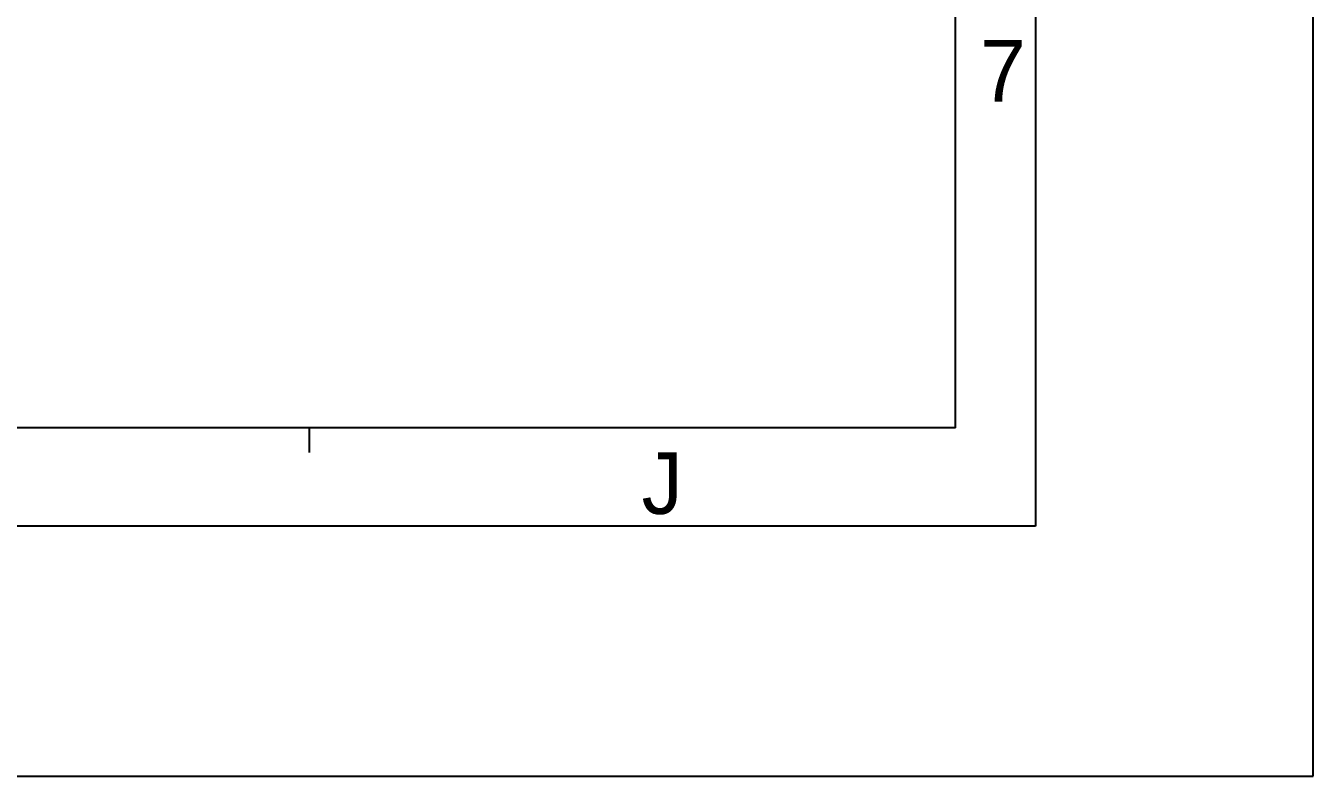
# Model space of a CAD drawing. Header units: millimetres. Extents: x 0 to 594, y 0 to 420.
# Drawn here: x 489.4 to 594, y 0 to 61 of the extents above; entities that cross this region are included whole.
import ezdxf

# ---------------------------------------------------------------- set-up
doc = ezdxf.new("R2010")
doc.units = ezdxf.units.MM
doc.header["$LTSCALE"] = 32.67
doc.layers.get('0').update_dxf_attribs({"linetype": 'CONTINUOUS'})
doc.styles.add('TEXTSTYLE_2', font='txt')

msp = doc.modelspace()

# ---------------------------------------------------------------- linework, layer by layer
at = {"color": 7, "linetype": 'CONTINUOUS'}
for p, q in [((594, 0), (594, 420)), ((571.422, 405.309), (571.422, 20.309)), ((564.922, 28.309), (564.922, 397.309)), ((564.922, 28.309), (26.422, 28.309)), ((512.422, 28.309), (512.422, 26.309)), ((571.422, 20.309), (20.422, 20.309)), ((0, 0), (594, 0))]:
    msp.add_line(p, q, dxfattribs=at)

# ---------------------------------------------------------------- texts
at = {"color": 7, "linetype": 'CONTINUOUS', "char_height": 5, "width": 5, "attachment_point": 1, "line_spacing_factor": 0.9, "style": 'TEXTSTYLE_2'}
for s, insert in [('7', (566.922, 59.809)), ('J', (539.422, 26.309))]:
    msp.add_mtext(s, dxfattribs=dict(at, insert=insert))

doc.saveas('drawing.dxf')
